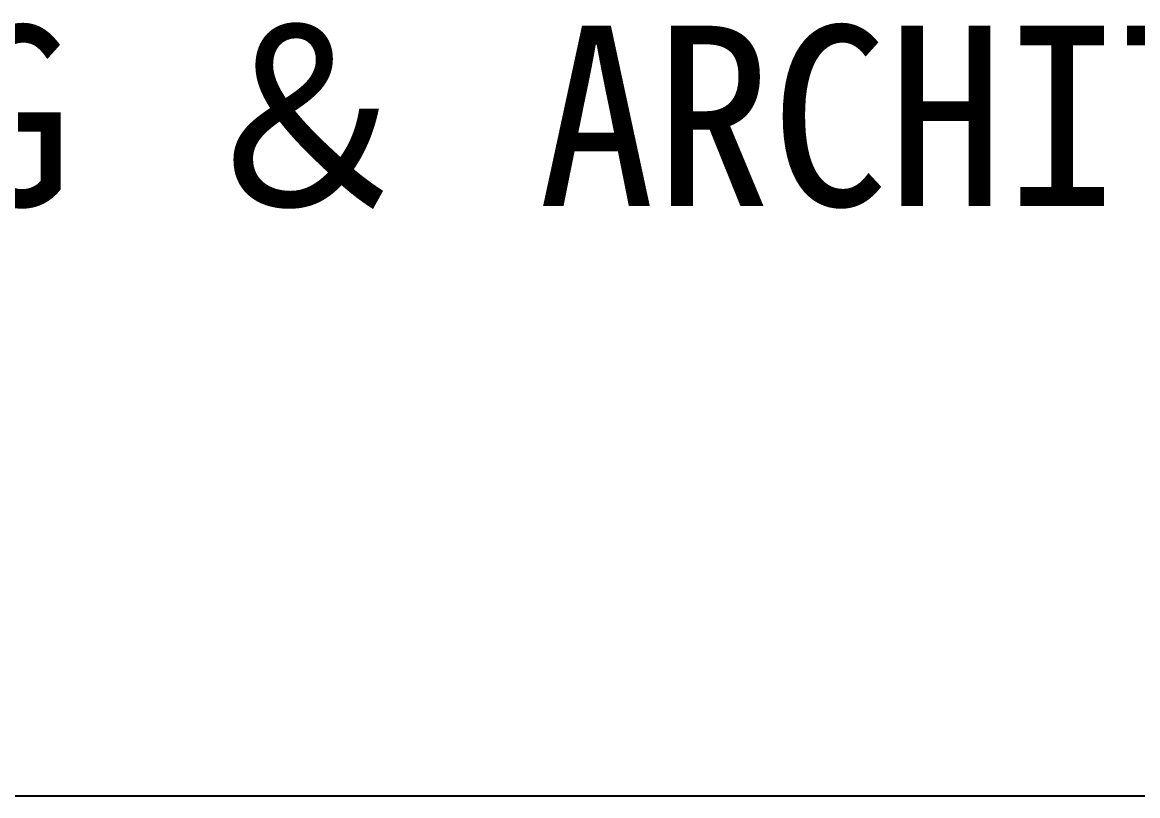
# Model space of a CAD drawing. Extents: x -173215 to 463891, y -864580 to -620646.
# Drawn here: x -131615 to -131028, y -701941 to -701534 of the extents above; entities that cross this region are included whole.
import ezdxf
from ezdxf.enums import TextEntityAlignment as Align

# ---------------------------------------------------------------- set-up
doc = ezdxf.new("R2010")
doc.units = 0
doc.header["$LTSCALE"] = 500
doc.header["$MEASUREMENT"] = 0
doc.layers.add('WALL', color=6, linetype='CONTINUOUS')
doc.layers.add('图框', color=4, linetype='CONTINUOUS')
doc.styles.add('图框艺术体', font='simhei.ttf', dxfattribs={"width": 0.9})

# ---------------------------------------------------------------- blocks, each defined once
blk = doc.blocks.new('目录')
at = {"layer": '图框'}
blk.add_line((377638.7140579515, 427473.4256043208), (390107.6165245615, 427473.4256043208), dxfattribs=at)
at = {"layer": '图框', "style": '图框艺术体', "width": 0.95}
blk.add_text('ZHEJIANG YAOHUA PLANNING ＆ ARCHITECTURAL DESIGN CO．,LTD', height=94.80239999999998, dxfattribs=at).set_placement((379928.2796832224, 427783.8776629675), align=Align.CENTER)

msp = doc.modelspace()

# ---------------------------------------------------------------- block references
at = {"layer": 'WALL'}
msp.add_blockref('目录', (-511241.056569736, -1129414.385741423), dxfattribs=at)

doc.saveas('drawing.dxf')
